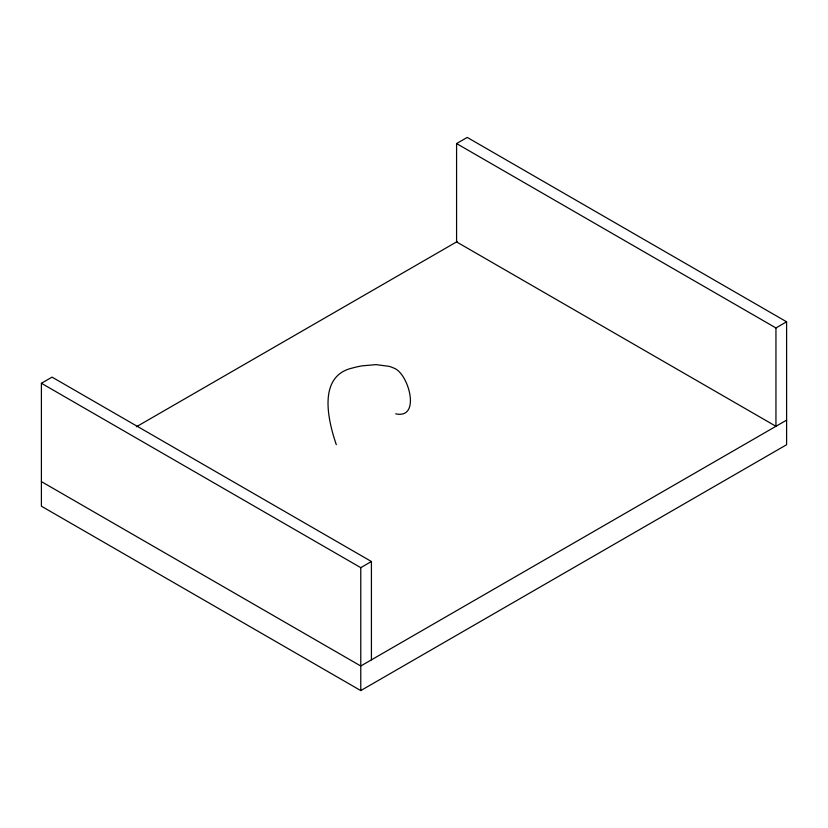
<?xml version="1.0" encoding="UTF-8"?>
<svg xmlns="http://www.w3.org/2000/svg" width="828" height="828" viewBox="0 0 828 828"><rect width="100%" height="100%" fill="white"/><g stroke="black" fill="none" stroke-linecap="round" stroke-linejoin="round"><path stroke-width="1.24" d="M456.58 143.565L775.95 327.95L775.95 426.296L456.58 241.911L456.58 143.565L467.23 137.417L786.6 321.802L786.6 444.729L360.77 690.583L41.4 506.198L41.4 383.271L52.05 377.123L371.42 561.508L371.42 659.854M136.403 426.762L457.17 241.569M41.4 383.271L360.77 567.656L371.42 561.508M775.95 327.95L786.6 321.802M786.6 420.148L360.77 666.002L41.4 481.606M395.743 413.855C421.4 419.299 408.566 373.231 393.921 368.129A26.91 15.535 0 0 0 388.974 366.328L376.098 364.63L362.219 365.831A66.933 38.647 0 0 0 352.48 368.005C317.279 376.005 328.043 420.52 336.303 444.688M360.77 567.656L360.77 690.583"/></g></svg>
